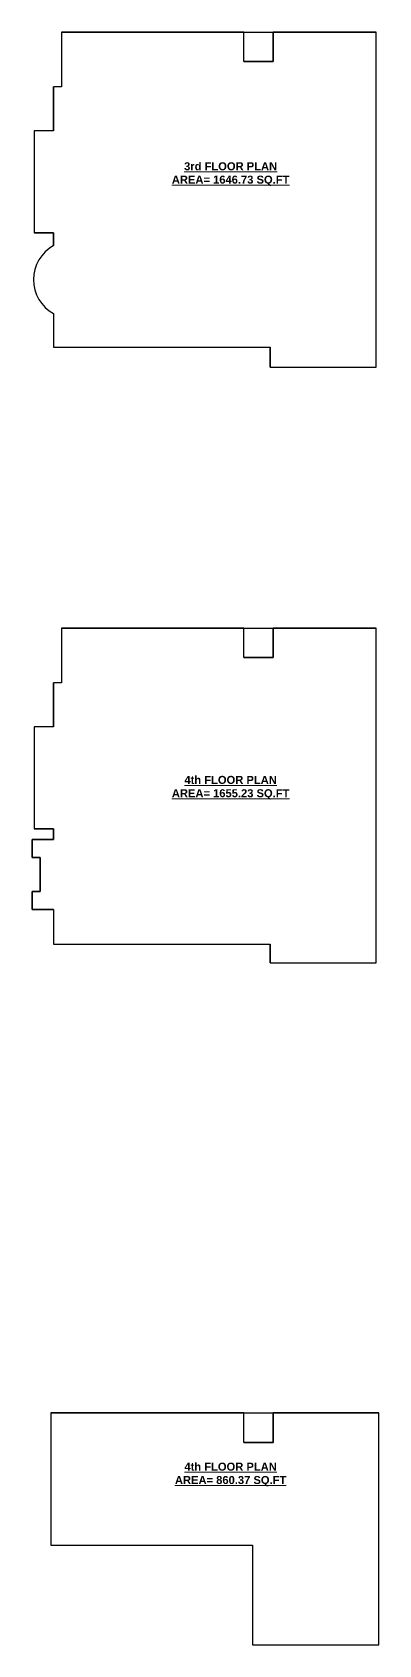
# Model space of a CAD drawing. Header units: inches. Extents: x -343 to 13887, y -13069 to -746.
# Drawn here: x 13366 to 13887, y -12582 to -10164 of the extents above; entities that cross this region are included whole.
import ezdxf

# ---------------------------------------------------------------- set-up
doc = ezdxf.new("R2010")
doc.units = ezdxf.units.IN
doc.header["$LTSCALE"] = 17
doc.header["$MEASUREMENT"] = 0
for name, color, linetype, lineweight in [('25 BOT BAR', 12, 'Continuous', 25), ('DOOR & WIN', 1, 'Continuous', 25), ('OUTLINE', 1, 'Continuous', 25), ('TEXT', 231, 'Continuous', 20)]:
    doc.layers.add(name, color=color, linetype=linetype, lineweight=lineweight)

msp = doc.modelspace()

# ---------------------------------------------------------------- linework, layer by layer
at = {"layer": '25 BOT BAR'}
for p, q in [((13410, -10164.1), (13410, -10246.1)), ((13410, -10164.1), (13882.5, -10164.1)), ((13728, -10208.1), (13728, -10164.1)), ((13398, -10312.1), (13398, -10246.1)), ((13410, -10246.1), (13398, -10246.1)), ((13369, -10312.1), (13369, -10465.1)), ((13398, -10312.1), (13369, -10312.1)), ((13398, -10465.1), (13369, -10465.1)), ((13398, -10484.1), (13398, -10465.1)), ((13398, -10586.1), (13398, -10636.1)), ((13723.5, -10666.1), (13723.5, -10636.1)), ((13410, -11057.5), (13410, -11139.5)), ((13410, -11057.5), (13560, -11057.5)), ((13728, -11101.5), (13728, -11057.5)), ((13398, -11205.5), (13398, -11139.5)), ((13410, -11139.5), (13398, -11139.5)), ((13369, -11205.5), (13369, -11358.5)), ((13398, -11374.5), (13398, -11358.5)), ((13366, -11401.5), (13366, -11374.5)), ((13366, -11374.5), (13398, -11374.5)), ((13378, -11401.5), (13366, -11401.5)), ((13378, -11452.5), (13378, -11401.5)), ((13366, -11479.5), (13366, -11452.5)), ((13366, -11452.5), (13378, -11452.5)), ((13398, -11479.5), (13366, -11479.5)), ((13398, -11479.5), (13398, -11531.5)), ((13723.5, -11559.5), (13723.5, -11531.5)), ((13394, -12234.5), (13394, -12432.5)), ((13728, -12278.5), (13728, -12234.5)), ((13394, -12432.5), (13697, -12432.5)), ((13697, -12432.5), (13697, -12582)), ((13697, -12582), (13886.5, -12582))]:
    msp.add_line(p, q, dxfattribs=at)
msp.add_lwpolyline([(13882.5, -10164.1), (13728, -10164.1), (13728, -10208.1), (13684, -10208.1), (13684, -10164.1), (13410, -10164.1), (13410, -10246.1), (13398, -10246.1), (13398, -10312.1), (13369, -10312.1), (13369, -10465.1), (13398, -10465.1), (13398, -10484.1, 0.588235), (13398, -10586.1), (13398, -10636.1), (13723.5, -10636.1), (13723.5, -10666.1), (13882.5, -10666.1)], format="xyb", close=True, dxfattribs=at)
for points in [[(13882.5, -11057.5), (13728, -11057.5), (13728, -11101.5), (13684, -11101.5), (13684, -11057.5), (13560, -11057.5), (13410, -11057.5), (13410, -11139.5), (13398, -11139.5), (13398, -11205.5), (13369, -11205.5), (13369, -11358.5), (13398, -11358.5), (13398, -11374.5), (13366, -11374.5), (13366, -11401.5), (13378, -11401.5), (13378, -11452.5), (13366, -11452.5), (13366, -11479.5), (13398, -11479.5), (13398, -11531.5), (13723.5, -11531.5), (13723.5, -11559.5), (13882.5, -11559.5)], [(13886.5, -12234.5), (13728, -12234.5), (13728, -12278.5), (13684, -12278.5), (13684, -12234.5), (13394, -12234.5), (13394, -12432.5), (13697, -12432.5), (13697, -12582), (13886.5, -12582)]]:
    msp.add_lwpolyline(points, close=True, dxfattribs=at)
msp.add_arc((13426.4, -10535.1), 58.3, 119.0689, 240.9311, dxfattribs=at)
at = {"layer": 'DOOR & WIN'}
for p, q in [((13882.5, -10666.1), (13882.5, -10164.1)), ((13684, -10208.1), (13728, -10208.1)), ((13398, -10636.1), (13723.5, -10636.1)), ((13723.5, -10666.1), (13882.5, -10666.1)), ((13560, -11057.5), (13882.5, -11057.5)), ((13882.5, -11559.5), (13882.5, -11057.5)), ((13684, -11101.5), (13728, -11101.5)), ((13398, -11531.5), (13723.5, -11531.5)), ((13723.5, -11559.5), (13882.5, -11559.5)), ((13394, -12234.5), (13886.5, -12234.5)), ((13886.5, -12582), (13886.5, -12234.5)), ((13684, -12278.5), (13728, -12278.5))]:
    msp.add_line(p, q, dxfattribs=at)
at = {"layer": 'OUTLINE'}
for p, q in [((13684, -10208.1), (13684, -10164.1)), ((13684, -11101.5), (13684, -11057.5)), ((13398, -11205.5), (13369, -11205.5)), ((13398, -11358.5), (13369, -11358.5)), ((13684, -12278.5), (13684, -12234.5))]:
    msp.add_line(p, q, dxfattribs=at)

# ---------------------------------------------------------------- texts
at = {"layer": 'TEXT', "char_height": 12, "width": 396.298, "attachment_point": 2}
for s, insert in [('{\\fArial|b1|i0|c0|p34;\\L3rd FLOOR PLAN \\PAREA= 1646.73 SQ.FT}', (13664, -10359.1)), ('{\\fArial|b1|i0|c0|p34;\\L4th FLOOR PLAN \\PAREA= 1655.23 SQ.FT}', (13664, -11279.2)), ('{\\fArial|b1|i0|c0|p34;\\L4th FLOOR PLAN \\PAREA= 860.37 SQ.FT}', (13664, -12309))]:
    msp.add_mtext(s, dxfattribs=dict(at, insert=insert))

doc.saveas('drawing.dxf')
